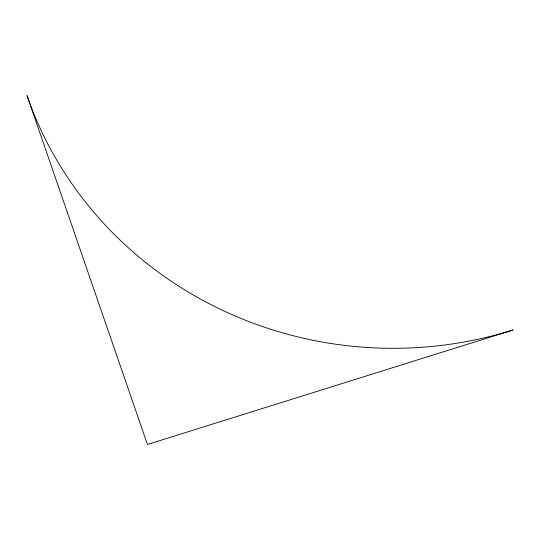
<?xml version="1.0" encoding="UTF-8"?>
<svg xmlns="http://www.w3.org/2000/svg" width="540" height="540" viewBox="0 0 540 540"><rect width="100%" height="100%" fill="white"/><g stroke="black" fill="none" stroke-linecap="round" stroke-linejoin="round"><path stroke-width="0.81" d="M513 330.007L147.447 444.494L27 95.506A384.892 367.274 0.8 0 0 513 330.007"/></g></svg>
